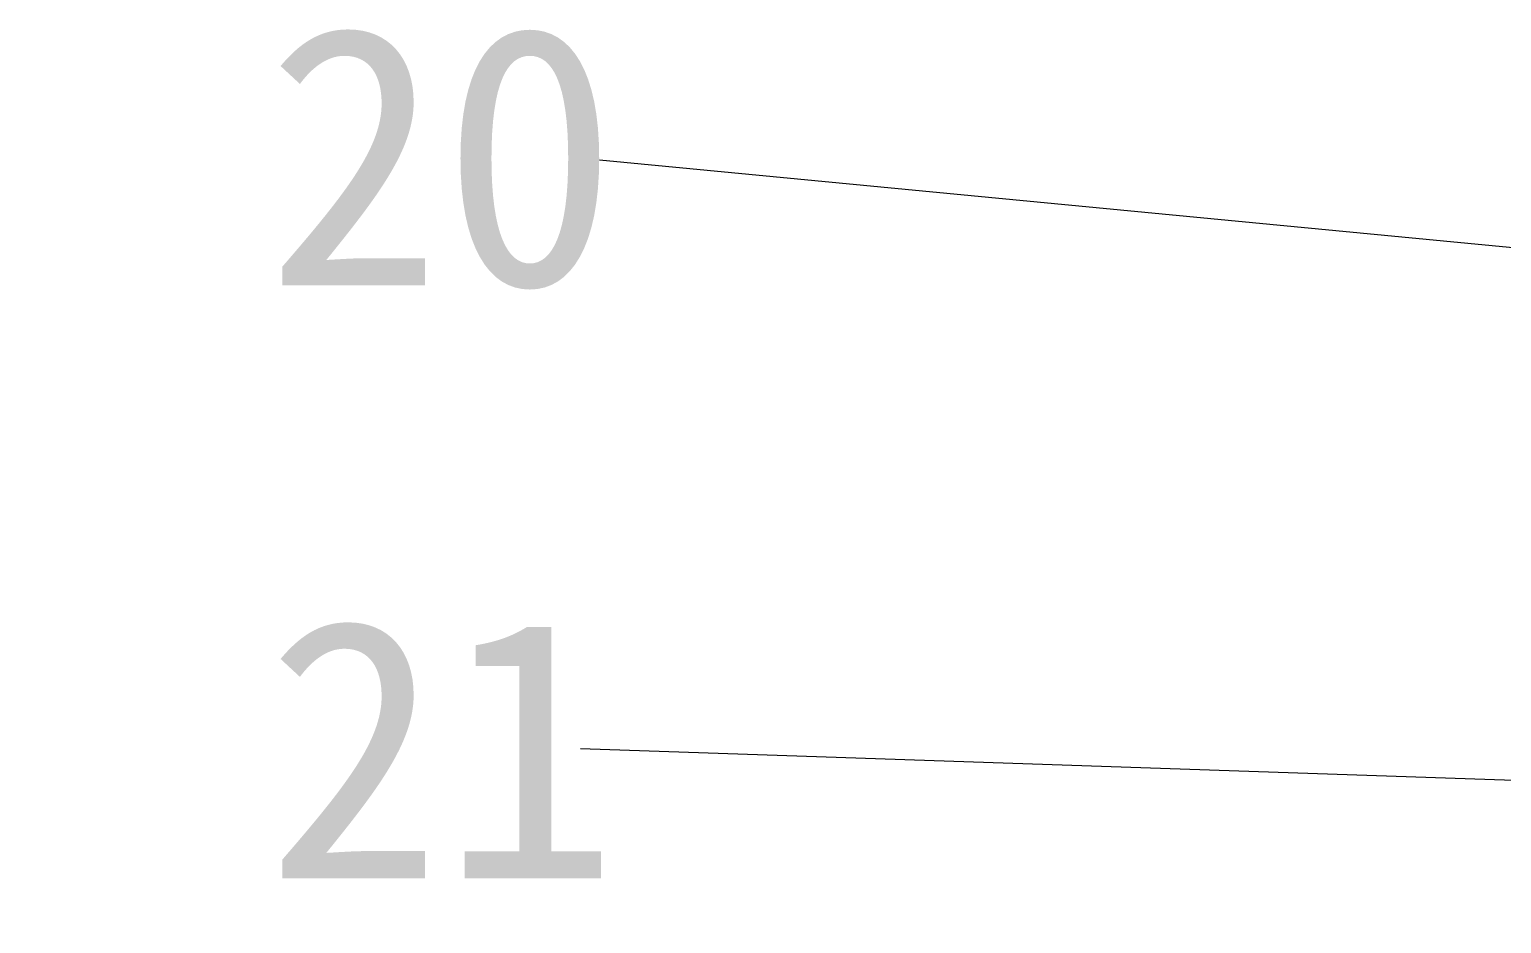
# Model space of a CAD drawing. Header units: millimetres. Extents: x 0 to 1749, y -46 to 1352.
# Drawn here: x 694.7 to 808.4, y 1065.3 to 1134.5 of the extents above; entities that cross this region are included whole.
import ezdxf

# ---------------------------------------------------------------- set-up
doc = ezdxf.new("R2010")
doc.units = ezdxf.units.MM
doc.styles.get("Standard").update_dxf_attribs({"font": 'SimSun.ttf', "height": 20})
doc.dimstyles.get("Standard").update_dxf_attribs({"dimtxt": 5, "dimasz": 0.18, "dimexe": 0.18, "dimexo": 0.0625, "dimgap": 0.09, "dimtad": 0, "dimtih": 1, "dimtoh": 1, "dimdec": 4, "dimzin": 0, "dimdsep": 46, "dimtxsty": 'Standard', "dimcen": 0.09, "dimclrt": 1, "dimadec": 0, "dimazin": 0, "dimtfac": 1, "dimtdec": 4, "dimtofl": 0, "dimtmove": 0, "dimatfit": 3, "dimfxl": 0, "dimtolj": 1, "dimtzin": 0, "dimarcsym": 0})

# ---------------------------------------------------------------- blocks, each defined once
blk = doc.blocks.new('*D15')
at = {"color": 0, "lineweight": 18, "transparency": 16777216}
for p, q in [((507.8, 1104.96), (665.23, 1104.96)), ((665.05, 1100.96), (665.05, 989.55)), ((665.05, 857.96), (665.05, 969.37)), ((507.8, 853.96), (665.23, 853.96))]:
    blk.add_line(p, q, dxfattribs=at)
at = {"color": 0, "lineweight": 20, "transparency": 16777216}
for points in [[(664.38, 1100.96), (665.72, 1100.96), (665.05, 1104.96)], [(664.38, 857.96), (665.72, 857.96), (665.05, 853.96)]]:
    blk.add_solid(points, dxfattribs=at)
at = {"layer": 'Defpoints', "color": 0, "lineweight": 20, "transparency": 16777216}
for p in [(507.74, 1104.96), (507.74, 853.96), (665.05, 853.96)]:
    blk.add_point(p, dxfattribs=at)
at = {"color": 1, "lineweight": 20, "transparency": 16777216, "insert": (665.05, 979.46), "char_height": 20, "width": 111.5084, "attachment_point": 5}
blk.add_mtext('\\A1;{\\C256;250}', dxfattribs=at)
blk = doc.blocks.new('_Dot')
at = {"color": 0, "linetype": 'ByBlock', "lineweight": -2}
blk.add_line((-0.5, 0), (-1, 0), dxfattribs=at)
at = {"color": 0, "linetype": 'ByBlock', "lineweight": 30, "const_width": 0.5}
blk.add_lwpolyline([(-0.25, 0, 1), (0.25, 0, 1)], format="xyb", close=True, dxfattribs=at)

msp = doc.modelspace()

# ---------------------------------------------------------------- texts
at = {"color": 7, "lineweight": 20, "char_height": 20, "attachment_point": 7}
for s, insert in [('\\A1;20', (712.92075, 1114.35545)), ('\\A1;21', (712.92075, 1068.8445))]:
    msp.add_mtext(s, dxfattribs=dict(at, insert=insert))

# ---------------------------------------------------------------- dimensions: what is measured, and where the dimension line sits
at = {"color": 7, "lineweight": 20}
dim = msp.add_linear_dim(base=(665.04917, 853.95624), p1=(507.73953, 1104.95624), p2=(507.73953, 853.95624), angle=90, text='{\\C256;250}', dimstyle='Standard', override={"dimtxt": 20, "dimasz": 4, "dimcen": 0, "dimldrblk": 'Dot', "dimlwd": 18, "dimlwe": 18}, dxfattribs=at)
dim.commit()
dim.dimension.update_dxf_attribs({"geometry": '*D15', "text_midpoint": (665.04917, 979.45624)})

# ---------------------------------------------------------------- leaders
at = {"color": 7, "lineweight": 20, "annotation_type": 0, "has_hookline": 1, "hookline_direction": 1}
for points, text_width in [([(927.06541, 1106.28834), (738.70908, 1124.35545)], 25.69832), ([(859.4507, 1074.70976), (737.25656, 1078.8445)], 24.24581), ([(1038.9507, 1071.95624), (739.156, 1019.65641)], 25.36313)]:
    msp.add_leader(points, dimstyle='Standard', override={"dimtxt": 20, "dimasz": 4, "dimgap": 0.09, "dimtad": 0, "dimcen": 0, "dimldrblk": 'Dot', "dimlwd": 18, "dimlwe": 18}, dxfattribs=dict(at, text_width=text_width))

doc.saveas('drawing.dxf')
